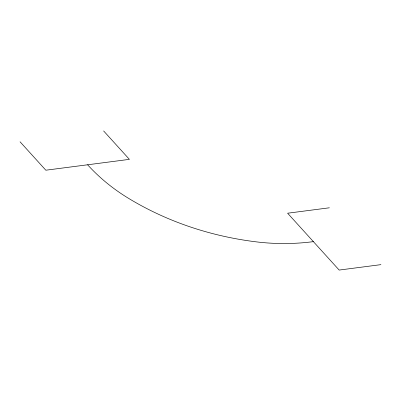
<?xml version="1.0" encoding="UTF-8"?>
<svg xmlns="http://www.w3.org/2000/svg" width="401" height="401" viewBox="0 0 401 401"><rect width="100%" height="100%" fill="white"/><g stroke="black" fill="none" stroke-linecap="round" stroke-linejoin="round"><path stroke-width="0.6" d="M329.396 207.793L287.612 213.217L339.166 270.063L380.95 264.64M103.623 130.937L129.398 159.357L45.824 170.209L20.05 141.784M87.613 164.786A197.272 169.974 -3 0 0 128.42 198.259A298.018 256.785 -3 0 0 256.625 241.903A197.272 169.974 -3 0 0 313.387 241.643"/></g></svg>
